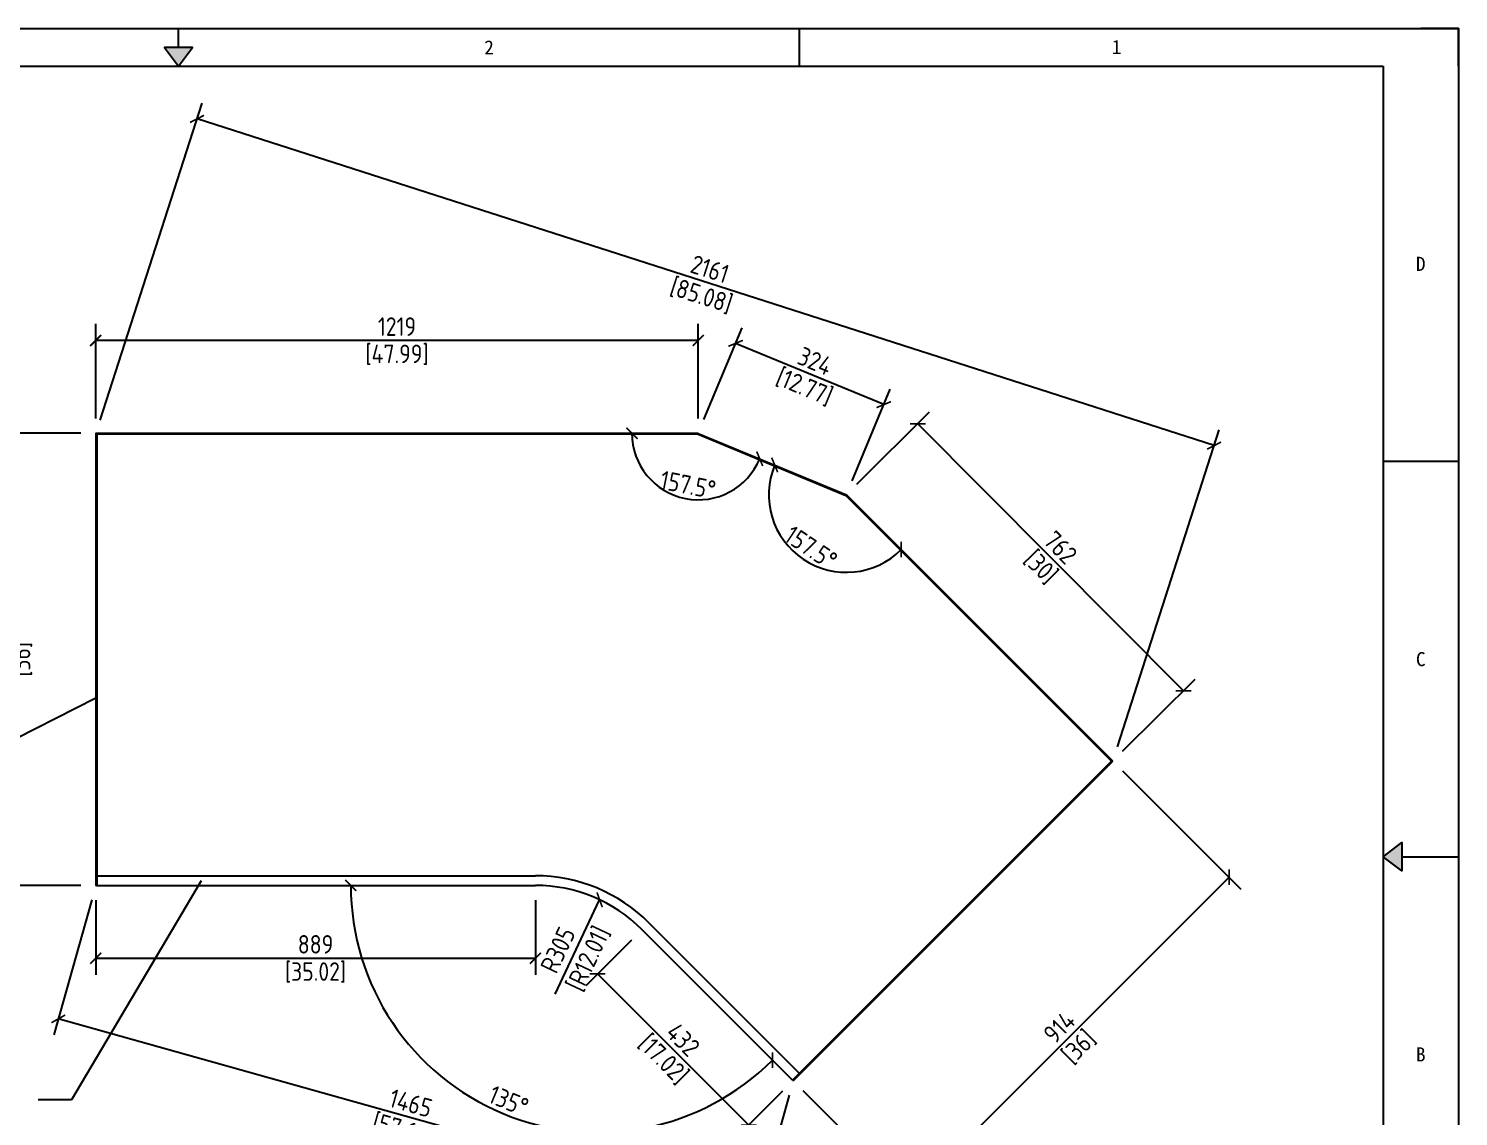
# Model space of a CAD drawing. Header units: inches. Extents: x 777 to 31414, y -60867 to 2393.
# Drawn here: x 18401 to 21294, y -39460 to -37260 of the extents above; entities that cross this region are included whole.
import ezdxf
from ezdxf.enums import TextEntityAlignment as Align

# ---------------------------------------------------------------- set-up
doc = ezdxf.new("R2010")
doc.units = ezdxf.units.IN
doc.header["$LTSCALE"] = 0.605
doc.header["$MEASUREMENT"] = 0
doc.header["$PDMODE"] = 3
doc.header["$PDSIZE"] = 0.25
doc.linetypes.add('DOT', pattern=[0.2, 0.1, -0.1])
doc.layers.get('0').update_dxf_attribs({"linetype": 'CONTINUOUS'})
doc.layers.get('Defpoints').update_dxf_attribs({"linetype": 'CONTINUOUS'})
for name, color, linetype in [('02-05848-001_DXF_TEXT', 7, 'CONTINUOUS'), ('console', 7, 'CONTINUOUS'), ('print', 30, 'CONTINUOUS')]:
    doc.layers.add(name, color=color, linetype=linetype)
doc.layers.add('dim', color=2, linetype='CONTINUOUS', lineweight=9)
doc.styles.add('Dartop', font='')
doc.styles.add('Dartop Text Style', font='gbenor.shx', dxfattribs={"bigfont": 'gbcbig.shx'})
doc.styles.get("Standard").update_dxf_attribs({"font": 'txt', "width": 0.7})
doc.styles.get('Dartop').set_extended_font_data('FangSong_GB2312')
doc.dimstyles.new('Dartop DIM Style', dxfattribs={"dimscale": 15, "dimtxt": 2.5, "dimasz": 1.5, "dimexe": 2.25, "dimexo": 2, "dimtad": 1, "dimdec": 0, "dimdsep": 46, "dimtxsty": 'Dartop Text Style', "dimblk": 'ARCHTICK', "dimcen": 0.09, "dimazin": 2, "dimtfac": 1, "dimtdec": 0, "dimtofl": 0, "dimtmove": 0, "dimatfit": 3, "dimfxl": 0, "dimtolj": 1, "dimtzin": 0, "dimarcsym": 0})
doc.dimstyles.get("Standard").update_dxf_attribs({"dimtxt": 0.1, "dimasz": 0.125, "dimexe": 0.18, "dimexo": 0.0625, "dimgap": 0.09, "dimtad": 0, "dimtih": 1, "dimtoh": 1, "dimdec": 3, "dimzin": 4, "dimdsep": 46, "dimtxsty": 'Standard', "dimblk": '_FILLED', "dimblk1": '_FILLED', "dimblk2": '_FILLED', "dimcen": 0.09, "dimadec": 0, "dimazin": 0, "dimtol": 1, "dimtp": 0.008, "dimtm": 0.008, "dimtfac": 1, "dimtdec": 3, "dimtofl": 0, "dimtmove": 0, "dimatfit": 3, "dimldrblk": '_FILLED', "dimfxl": 0, "dimtolj": 1, "dimtzin": 4, "dimarcsym": 0})

# ---------------------------------------------------------------- blocks, each defined once
blk = doc.blocks.new('*U4')
at = {"color": 254, "linetype": 'Continuous', "extrusion": (0, 0, -1)}
for points in [[(-33.167, 11), (-33, 11), (-33.25, 11.188)], [(-33.167, 11), (-33.25, 11.188), (-33.25, 10.812)], [(-33.167, 11), (-33.25, 10.812), (-33, 11)]]:
    blk.add_solid(points, dxfattribs=at)
blk = doc.blocks.new('*U6')
at = {"color": 254, "linetype": 'Continuous'}
for points in [[(17, 21.667), (17.188, 21.75), (16.812, 21.75)], [(17, 21.667), (16.812, 21.75), (17, 21.5)], [(17, 21.667), (17, 21.5), (17.188, 21.75)]]:
    blk.add_solid(points, dxfattribs=at)
blk = doc.blocks.new('_ArchTick')
at = {"color": 0, "linetype": 'ByBlock', "const_width": 0.15}
blk.add_lwpolyline([(-0.5, -0.5), (0.5, 0.5)], dxfattribs=at)
blk = doc.blocks.new('*D315')
at = {"layer": 'Defpoints', "color": 0}
for p in [(20593.1, -38740.2, 32), (20829.6, -38976.7), (19946.5, -39386.8, 32)]:
    blk.add_point(p, dxfattribs=at)
at = {"layer": 'dim', "color": 0, "lineweight": -2}
for p, q in [((20614.3, -38761.4), (20853.5, -39000.6)), ((20183, -39623.3), (20829.6, -38976.7)), ((19967.7, -39408), (20206.9, -39647.2))]:
    blk.add_line(p, q, dxfattribs=at)
at = {"layer": 'dim', "color": 0, "lineweight": -2, "xscale": 22.5, "yscale": 22.5, "zscale": 22.5}
for p, rotation in [((20829.6, -38976.7), 44.99999999999629), ((20183, -39623.3), 224.9999999999963)]:
    blk.add_blockref('_ArchTick', p, dxfattribs=dict(at, rotation=rotation))
at = {"layer": 'dim', "color": 0, "char_height": 37.5, "attachment_point": 5, "rotation": 45, "style": 'Dartop Text Style'}
for s, insert in [('\\A1;914', (20486.4, -39280.1)), ('\\A1;[36]', (20526.7, -39320.5))]:
    blk.add_mtext(s, dxfattribs=dict(at, insert=insert))
blk = doc.blocks.new('*D316')
at = {"layer": 'Defpoints', "color": 0}
for p in [(20200, -38059.3), (20055.7, -38202.8, 32), (20593.1, -38743, 32)]:
    blk.add_point(p, dxfattribs=at)
at = {"layer": 'dim', "color": 0, "lineweight": -2}
for p, q in [((20076.9, -38181.7), (20223.9, -38035.5)), ((20737.4, -38599.5), (20200, -38059.3)), ((20614.3, -38721.9), (20761.3, -38575.7))]:
    blk.add_line(p, q, dxfattribs=at)
at = {"layer": 'dim', "color": 0, "lineweight": -2, "xscale": 22.5, "yscale": 22.5, "zscale": 22.5}
for p, rotation in [((20200, -38059.3), 134.8496177219253), ((20737.4, -38599.5), 314.8496177219253)]:
    blk.add_blockref('_ArchTick', p, dxfattribs=dict(at, rotation=rotation))
at = {"layer": 'dim', "color": 0, "char_height": 37.5, "attachment_point": 5, "rotation": 314.8496, "style": 'Dartop Text Style'}
for s, insert in [('\\A1;762', (20488.6, -38309.6)), ('\\A1;[30]', (20448.2, -38349.8))]:
    blk.add_mtext(s, dxfattribs=dict(at, insert=insert))
blk = doc.blocks.new('*D317')
at = {"layer": 'Defpoints', "color": 0}
for p in [(19831.5, -37896.7), (19756.1, -38078.7, 32), (20055.7, -38202.8, 32)]:
    blk.add_point(p, dxfattribs=at)
at = {"layer": 'dim', "color": 0, "lineweight": -2}
for p, q in [((19767.6, -38051), (19844.5, -37865.5)), ((20131.1, -38020.7), (19831.5, -37896.7)), ((20067.2, -38175.1), (20144, -37989.6))]:
    blk.add_line(p, q, dxfattribs=at)
at = {"layer": 'dim', "color": 0, "lineweight": -2, "xscale": 22.5, "yscale": 22.5, "zscale": 22.5}
for p, rotation in [((19831.5, -37896.7), 157.5000000005793), ((20131.1, -38020.7), 337.5000000005793)]:
    blk.add_blockref('_ArchTick', p, dxfattribs=dict(at, rotation=rotation))
at = {"layer": 'dim', "color": 0, "char_height": 37.5, "attachment_point": 5, "rotation": 337.5, "style": 'Dartop Text Style'}
for s, insert in [('\\A1;324', (19992.1, -37932.7)), ('\\A1;[12.77]', (19970.3, -37985.4))]:
    blk.add_mtext(s, dxfattribs=dict(at, insert=insert))
blk = doc.blocks.new('*D318')
at = {"layer": 'Defpoints', "color": 0}
for p in [(18537.1, -37890.9), (18537.1, -38078.7, 32), (19756.1, -38078.7, 32)]:
    blk.add_point(p, dxfattribs=at)
at = {"layer": 'dim', "color": 0, "lineweight": -2}
for p, q in [((18537.1, -38048.7), (18537.1, -37857.2)), ((19756.1, -38048.7), (19756.1, -37857.2)), ((19756.1, -37890.9), (18537.1, -37890.9))]:
    blk.add_line(p, q, dxfattribs=at)
at = {"layer": 'dim', "color": 0, "lineweight": -2, "xscale": 22.5, "yscale": 22.5, "zscale": 22.5}
for p, rotation in [((18537.1, -37890.9), 180.0000000000041), ((19756.1, -37890.9), 4.076738946423575e-12)]:
    blk.add_blockref('_ArchTick', p, dxfattribs=dict(at, rotation=rotation))
at = {"layer": 'dim', "color": 0, "char_height": 37.5, "attachment_point": 5, "style": 'Dartop Text Style'}
for s, insert in [('\\A1;1219', (19146.6, -37862.8)), ('\\A1;[47.99]', (19146.6, -37919.9))]:
    blk.add_mtext(s, dxfattribs=dict(at, insert=insert))
blk = doc.blocks.new('*D311')
at = {"layer": 'Defpoints', "color": 0}
for p in [(18539.1, -38078.7, 32), (19756.1, -38078.7, 32), (19756.1, -38078.7, 32), (19674.3, -38185.3), (20055.7, -38202.8, 32)]:
    blk.add_point(p, dxfattribs=at)
at = {"layer": 'dim', "color": 0, "lineweight": -2}
blk.add_arc((19756.1, -38078.7), 134.4, 180, 337.5, dxfattribs=at)
at = {"layer": 'dim', "color": 0, "lineweight": -2, "xscale": 22.5, "yscale": 22.5, "zscale": 22.5}
for p, rotation in [((19621.8, -38078.7), 90.00000001935831), ((19880.3, -38130.2), 67.50000000000144)]:
    blk.add_blockref('_ArchTick', p, dxfattribs=dict(at, rotation=rotation))
at = {"layer": 'dim', "color": 0, "insert": (19735.4, -38182.9), "char_height": 37.5, "attachment_point": 5, "rotation": 348.75, "style": 'Dartop Text Style'}
blk.add_mtext('\\A1;157.5°', dxfattribs=at)
blk = doc.blocks.new('*D312')
at = {"layer": 'Defpoints', "color": 0}
for p in [(19756.1, -38078.7, 32), (20055.7, -38202.8, 32), (20055.7, -38202.8, 32), (19919.7, -38281.3), (20593.1, -38740.2, 32)]:
    blk.add_point(p, dxfattribs=at)
at = {"layer": 'dim', "color": 0, "lineweight": -2}
blk.add_arc((20055.7, -38202.8), 157, 157.5, 315, dxfattribs=at)
at = {"layer": 'dim', "color": 0, "lineweight": -2, "xscale": 22.5, "yscale": 22.5, "zscale": 22.5}
for p, rotation in [((19910.6, -38142.7), 67.50000000000003), ((20166.7, -38313.8), 44.99999999999623)]:
    blk.add_blockref('_ArchTick', p, dxfattribs=dict(at, rotation=rotation))
at = {"layer": 'dim', "color": 0, "insert": (19984.1, -38310), "char_height": 37.5, "attachment_point": 5, "rotation": 326.25, "style": 'Dartop Text Style'}
blk.add_mtext('\\A1;157.5°', dxfattribs=at)
blk = doc.blocks.new('*D310')
at = {"layer": 'Defpoints', "color": 0}
for p in [(18537.1, -38078.7, 32), (18359.1, -38993.1), (18537.1, -38993.1, 32)]:
    blk.add_point(p, dxfattribs=at)
at = {"layer": 'dim', "color": 0, "lineweight": -2}
for p, q in [((18507.1, -38078.7), (18325.4, -38078.7)), ((18359.1, -38078.7), (18359.1, -38993.1)), ((18507.1, -38993.1), (18325.4, -38993.1))]:
    blk.add_line(p, q, dxfattribs=at)
at = {"layer": 'dim', "color": 0, "lineweight": -2, "xscale": 22.5, "yscale": 22.5, "zscale": 22.5}
for p, rotation in [((18359.1, -38078.7), 90), ((18359.1, -38993.1), 270)]:
    blk.add_blockref('_ArchTick', p, dxfattribs=dict(at, rotation=rotation))
at = {"layer": 'dim', "color": 0, "char_height": 37.5, "attachment_point": 5, "rotation": 90, "style": 'Dartop Text Style'}
for s, insert in [('\\A1;914', (18331, -38535.9)), ('\\A1;[36]', (18388, -38535.9))]:
    blk.add_mtext(s, dxfattribs=dict(at, insert=insert))
blk = doc.blocks.new('*D313')
at = {"layer": 'Defpoints', "color": 0}
for p in [(18537.1, -38993.1, 32), (19426.5, -38993.1, 32), (19426.5, -39140.4)]:
    blk.add_point(p, dxfattribs=at)
at = {"layer": 'dim', "color": 0, "lineweight": -2}
for p, q in [((18537.1, -39023.1), (18537.1, -39174.2)), ((19426.5, -39023.1), (19426.5, -39174.2)), ((18537.1, -39140.4), (19426.5, -39140.4))]:
    blk.add_line(p, q, dxfattribs=at)
at = {"layer": 'dim', "color": 0, "lineweight": -2, "xscale": 22.5, "yscale": 22.5, "zscale": 22.5, "rotation": 180}
blk.add_blockref('_ArchTick', (18537.1, -39140.4), dxfattribs=at)
at = {"layer": 'dim', "color": 0, "lineweight": -2, "xscale": 22.5, "yscale": 22.5, "zscale": 22.5}
blk.add_blockref('_ArchTick', (19426.5, -39140.4), dxfattribs=at)
at = {"layer": 'dim', "color": 0, "char_height": 37.5, "attachment_point": 5, "style": 'Dartop Text Style'}
for s, insert in [('\\A1;889', (18981.8, -39112.3)), ('\\A1;[35.02]', (18981.8, -39169.3))]:
    blk.add_mtext(s, dxfattribs=dict(at, insert=insert))
blk = doc.blocks.new('*D314')
at = {"layer": 'Defpoints', "color": 0}
for p in [(19642.2, -39082.5, 32), (19947.9, -39388.2, 32), (19858.1, -39478)]:
    blk.add_point(p, dxfattribs=at)
at = {"layer": 'dim', "color": 0, "lineweight": -2}
for p, q in [((19621, -39103.7), (19528.5, -39196.1)), ((19552.4, -39172.3), (19858.1, -39478)), ((19926.7, -39409.4), (19834.3, -39501.9))]:
    blk.add_line(p, q, dxfattribs=at)
at = {"layer": 'dim', "color": 0, "lineweight": -2, "xscale": 22.5, "yscale": 22.5, "zscale": 22.5}
for p, rotation in [((19552.4, -39172.3), 134.9999999999993), ((19858.1, -39478), 314.9999999999993)]:
    blk.add_blockref('_ArchTick', p, dxfattribs=dict(at, rotation=rotation))
at = {"layer": 'dim', "color": 0, "char_height": 37.5, "attachment_point": 5, "rotation": 315, "style": 'Dartop Text Style'}
for s, insert in [('\\A1;432', (19725.1, -39305.2)), ('\\A1;[17.02]', (19684.8, -39345.6))]:
    blk.add_mtext(s, dxfattribs=dict(at, insert=insert))
blk = doc.blocks.new('*D319')
at = {"layer": 'Defpoints', "color": 0}
for p in [(19556.5, -39022.2, 32), (19426.5, -39298.1, 32)]:
    blk.add_point(p, dxfattribs=at)
at = {"layer": 'dim', "color": 0, "lineweight": -2}
blk.add_line((19466.7, -39212.8), (19556.5, -39022.2), dxfattribs=at)
at = {"layer": 'dim', "color": 0, "lineweight": -2, "xscale": 22.5, "yscale": 22.5, "zscale": 22.5, "rotation": 64.77403680364853}
blk.add_blockref('_ArchTick', (19556.5, -39022.2), dxfattribs=at)
at = {"layer": 'dim', "color": 0, "insert": (19502, -39137.8), "char_height": 37.5, "attachment_point": 5, "rotation": 64.774, "style": 'Dartop Text Style'}
blk.add_mtext('\\A1;R305\\P [R12.01]', dxfattribs=at)
blk = doc.blocks.new('*D320')
at = {"layer": 'Defpoints', "color": 0}
for p in [(18539.1, -38993.1, 32), (19426.5, -38993.1, 32), (19642.2, -39082.5, 32), (19199.5, -39346.5), (19946.5, -39386.8, 32)]:
    blk.add_point(p, dxfattribs=at)
at = {"layer": 'dim', "color": 0, "lineweight": -2}
blk.add_arc((19552.8, -38993.1), 499.7, 180, 315, dxfattribs=at)
at = {"layer": 'dim', "color": 0, "lineweight": -2, "xscale": 22.5, "yscale": 22.5, "zscale": 22.5}
for p, rotation in [((19053.1, -38993.1), 90.00000000000362), ((19906.2, -39346.5), 44.99999999999712)]:
    blk.add_blockref('_ArchTick', p, dxfattribs=dict(at, rotation=rotation))
at = {"layer": 'dim', "color": 0, "insert": (19372.4, -39428.8), "char_height": 37.5, "attachment_point": 5, "rotation": 337.5, "style": 'Dartop Text Style'}
blk.add_mtext('\\A1;135°', dxfattribs=at)
blk = doc.blocks.new('*D321')
at = {"layer": 'Defpoints', "color": 0}
for p in [(18742.1, -37442.7), (18537.1, -38080.7, 32), (20594.5, -38741.6, 32)]:
    blk.add_point(p, dxfattribs=at)
at = {"layer": 'dim', "color": 0, "lineweight": -2}
for p, q in [((18546.3, -38052.2), (18752.4, -37410.6)), ((20799.4, -38103.6), (18742.1, -37442.7)), ((20603.7, -38713.1), (20809.8, -38071.5))]:
    blk.add_line(p, q, dxfattribs=at)
at = {"layer": 'dim', "color": 0, "lineweight": -2, "xscale": 22.5, "yscale": 22.5, "zscale": 22.5}
for p, rotation in [((18742.1, -37442.7), 162.191262065673), ((20799.4, -38103.6), 342.191262065673)]:
    blk.add_blockref('_ArchTick', p, dxfattribs=dict(at, rotation=rotation))
at = {"layer": 'dim', "color": 0, "char_height": 37.5, "attachment_point": 5, "rotation": 342.1913, "style": 'Dartop Text Style'}
for s, insert in [('\\A1;2161', (19779.4, -37746.4)), ('\\A1;[85.08]', (19761.9, -37800.7))]:
    blk.add_mtext(s, dxfattribs=dict(at, insert=insert))
blk = doc.blocks.new('*D309')
at = {"layer": 'Defpoints', "color": 0}
for p in [(18537.1, -38993.1, 32), (18461.5, -39263.1), (19947.9, -39388.2, 32)]:
    blk.add_point(p, dxfattribs=at)
at = {"layer": 'dim', "color": 0, "lineweight": -2}
for p, q in [((18529, -39022), (18452.4, -39295.6)), ((19872.3, -39658.2), (18461.5, -39263.1)), ((19939.8, -39417.1), (19863.2, -39690.7))]:
    blk.add_line(p, q, dxfattribs=at)
at = {"layer": 'dim', "color": 0, "lineweight": -2, "xscale": 22.5, "yscale": 22.5, "zscale": 22.5}
for p, rotation in [((18461.5, -39263.1), 164.3557821350384), ((19872.3, -39658.2), 344.3557821350385)]:
    blk.add_blockref('_ArchTick', p, dxfattribs=dict(at, rotation=rotation))
at = {"layer": 'dim', "color": 0, "char_height": 37.5, "attachment_point": 5, "rotation": 344.3558, "style": 'Dartop Text Style'}
for s, insert in [('\\A1;1465', (19174.5, -39433.6)), ('\\A1;[57.68]', (19159.1, -39488.5))]:
    blk.add_mtext(s, dxfattribs=dict(at, insert=insert))
blk = doc.blocks.new('_FILLED')
at = {"color": 0, "linetype": 'ByBlock'}
blk.add_solid([(0, 0), (-1, 0.16), (-1, -0.16)], dxfattribs=at)

msp = doc.modelspace()

# ---------------------------------------------------------------- linework, layer by layer
at = {"color": 0, "linetype": 'DOT'}
for p, q in [((16456.21, -37260.05), (21217.44, -37260.05)), ((21293.59, -37336.19), (21293.59, -40534.26))]:
    msp.add_line(p, q, dxfattribs=at)
at = {"color": 0}
for p, q in [((18704.68, -37298.12), (18704.68, -37260.05)), ((19961.06, -37336.19), (19961.06, -37260.05)), ((21293.59, -37260.05), (21217.44, -37260.05)), ((21293.59, -37336.19), (21293.59, -37260.05)), ((16608.5, -37336.19), (21141.3, -37336.19)), ((21141.3, -37336.19), (21141.3, -40534.26)), ((21293.59, -38135.71), (21141.3, -38135.71)), ((21179.37, -38935.23), (21293.59, -38935.23))]:
    msp.add_line(p, q, dxfattribs=at)
for points in [[(18704.68, -37336.19), (18733.23, -37298.12), (18676.12, -37298.12), (18704.68, -37336.19)], [(21141.3, -38935.23), (21179.37, -38906.67), (21179.37, -38963.78), (21141.3, -38935.23)]]:
    msp.add_lwpolyline(points, close=True, dxfattribs=at)
at = {"layer": 'console'}
for p, q in [((18537.12, -38080.73, 32.05), (18537.12, -38991.13, 32.05)), ((19756.12, -38078.73, 32.05), (18539.12, -38078.73, 32.05)), ((19755.72, -38080.73, 32.05), (18539.12, -38080.73, 32.05)), ((18539.12, -38080.73, 32.05), (18539.12, -38993.13, 32.05)), ((19755.72, -38080.73, 32.05), (20054.55, -38204.51, 32.05)), ((19756.12, -38078.73, 32.05), (20055.68, -38202.81, 32.05)), ((20054.55, -38204.51, 32.05), (20591.67, -38741.63, 32.05)), ((20055.68, -38202.81, 32.05), (20593.08, -38740.22, 32.05)), ((19946.5, -39386.79, 32.05), (20591.67, -38741.63, 32.05)), ((19949.33, -39386.79, 32.05), (20593.08, -38743.04, 32.05)), ((18539.12, -38973.68, 32.05), (19426.51, -38973.68, 32.05)), ((18539.12, -38993.13, 32.05), (19426.51, -38993.13, 32.05)), ((19960.25, -39373.04, 32.05), (19655.93, -39068.71, 32.05)), ((19946.5, -39386.79, 32.05), (19642.17, -39082.47, 32.05))]:
    msp.add_line(p, q, dxfattribs=at)
for centre, radius, start, end in [((18539.12, -38080.73, 32.05), 2, 90, 180), ((20591.67, -38741.63, 32.05), 2, 315, 45), ((19426.51, -39298.13, 32.05), 324.45, 45, 90), ((18539.12, -38991.13, 32.05), 2, 180, 270), ((19426.51, -39298.13, 32.05), 305, 45, 90), ((19947.92, -39385.38, 32.05), 2, 225, 315)]:
    msp.add_arc(centre, radius, start, end, dxfattribs=at)
at = {"layer": 'print'}
msp.add_lwpolyline([(16456.21, -37260.05), (21293.59, -37260.05), (21293.59, -40610.4), (16456.21, -40610.4)], close=True, dxfattribs=at)

# ---------------------------------------------------------------- block references
at = {"color": 0, "linetype": 'Continuous', "xscale": 152.2888407109637, "yscale": 152.2888407109637, "zscale": 152.2888407109637}
for name in ['*U6', '*U4']:
    msp.add_blockref(name, (16115.77, -40610.4), dxfattribs=at)

# ---------------------------------------------------------------- texts
at = {"color": 0, "style": 'Dartop'}
for s, p in [('2', (19332.87, -37298.12)), ('1', (20602.27, -37297.22)), ('D', (21217.44, -37735.95)), ('C', (21217.44, -38535.47)), ('B', (21217.44, -39334.98))]:
    msp.add_text(s, height=28.55, dxfattribs=at).set_placement(p, align=Align.MIDDLE_CENTER)

# ---------------------------------------------------------------- dimensions: what is measured, and where the dimension line sits
at = {"layer": 'dim'}
for p1, p2, distance, picture, middle in [((20594.49, -38741.63, 32.05), (18537.12, -38080.73, 32.05), -670.1, '*D321', (19770.75, -37773.19)), ((19756.12, -38078.73, 32.05), (18537.12, -38078.73, 32.05), -187.78, '*D318', (19146.62, -37890.95)), ((20055.68, -38202.81, 32.05), (19756.12, -38078.73, 32.05), -197.07, '*D317', (19981.32, -37958.7)), ((20593.08, -38743.04, 32.05), (20055.68, -38202.81, 32.05), -203.53, '*D316', (20468.68, -38329.39)), ((19946.5, -39386.79, 32.05), (20593.08, -38740.22, 32.05), -334.48, '*D315', (20506.31, -39300.02)), ((19947.92, -39388.21, 32.05), (18537.12, -38993.13, 32.05), 280.38, '*D309', (19166.91, -39460.67)), ((19642.17, -39082.47, 32.05), (19947.92, -39388.21, 32.05), -126.98, '*D314', (19705.26, -39325.13))]:
    dim = msp.add_aligned_dim(p1=p1, p2=p2, distance=distance, dimstyle='Dartop DIM Style', override={"dimpost": '\\X'}, dxfattribs=at)
    dim.commit()
    dim.dimension.update_dxf_attribs({"geometry": picture, "text_midpoint": middle})
for base, p1, p2, angle, picture, middle in [((18359.1, -38993.13), (18537.12, -38078.73, 32.05), (18537.12, -38993.13, 32.05), 90, '*D310', (18359.1, -38535.93)), ((19426.51, -39140.41), (18537.12, -38993.13, 32.05), (19426.51, -38993.13, 32.05), 180, '*D313', (18981.81, -39140.41))]:
    dim = msp.add_linear_dim(base=base, p1=p1, p2=p2, angle=angle, dimstyle='Dartop DIM Style', override={"dimpost": '\\X'}, dxfattribs=at)
    dim.commit()
    dim.dimension.update_dxf_attribs({"geometry": picture, "text_midpoint": middle})
for base, line1, line2, picture, middle in [((19674.32, -38185.33), ((19756.12, -38078.73, 32.05), (18539.12, -38078.73, 32.05)), ((19756.12, -38078.73, 32.05), (20055.68, -38202.81, 32.05)), '*D311', (19735.39, -38182.93)), ((19919.69, -38281.33), ((20055.68, -38202.81, 32.05), (20593.08, -38740.22, 32.05)), ((19756.12, -38078.73, 32.05), (20055.68, -38202.81, 32.05)), '*D312', (19984.07, -38309.99)), ((19199.5, -39346.48), ((18539.12, -38993.13, 32.05), (19426.51, -38993.13, 32.05)), ((19946.5, -39386.79, 32.05), (19642.17, -39082.47, 32.05)), '*D320', (19372.38, -39428.81))]:
    dim = msp.add_angular_dim_2l(base=base, line1=line1, line2=line2, dimstyle='Dartop DIM Style', override={"dimpost": '\\X'}, dxfattribs=at)
    dim.commit()
    dim.dimension.update_dxf_attribs({"geometry": picture, "text_midpoint": middle})
dim = msp.add_radius_dim(center=(19426.51, -39298.13, 32.05), mpoint=(19556.49, -39022.22, 32.05), dimstyle='Dartop DIM Style', override={"dimpost": '\\X'}, dxfattribs=at)
dim.commit()
dim.dimension.update_dxf_attribs({"geometry": '*D319', "text_midpoint": (19502.02, -39137.84), "dimtype": 164})

# ---------------------------------------------------------------- leaders
at = {"layer": '02-05848-001_DXF_TEXT', "color": 2, "linetype": 'Continuous'}
for points in [[(18537.12, -38614.09), (17750.6, -39014.66), (17818.1, -39014.66)], [(18750.35, -38983.6), (18488.34, -39427.14), (18420.84, -39427.14)]]:
    msp.add_leader(points, dimstyle='Standard', override={"dimtad": 0}, dxfattribs=at)

doc.saveas('drawing.dxf')
